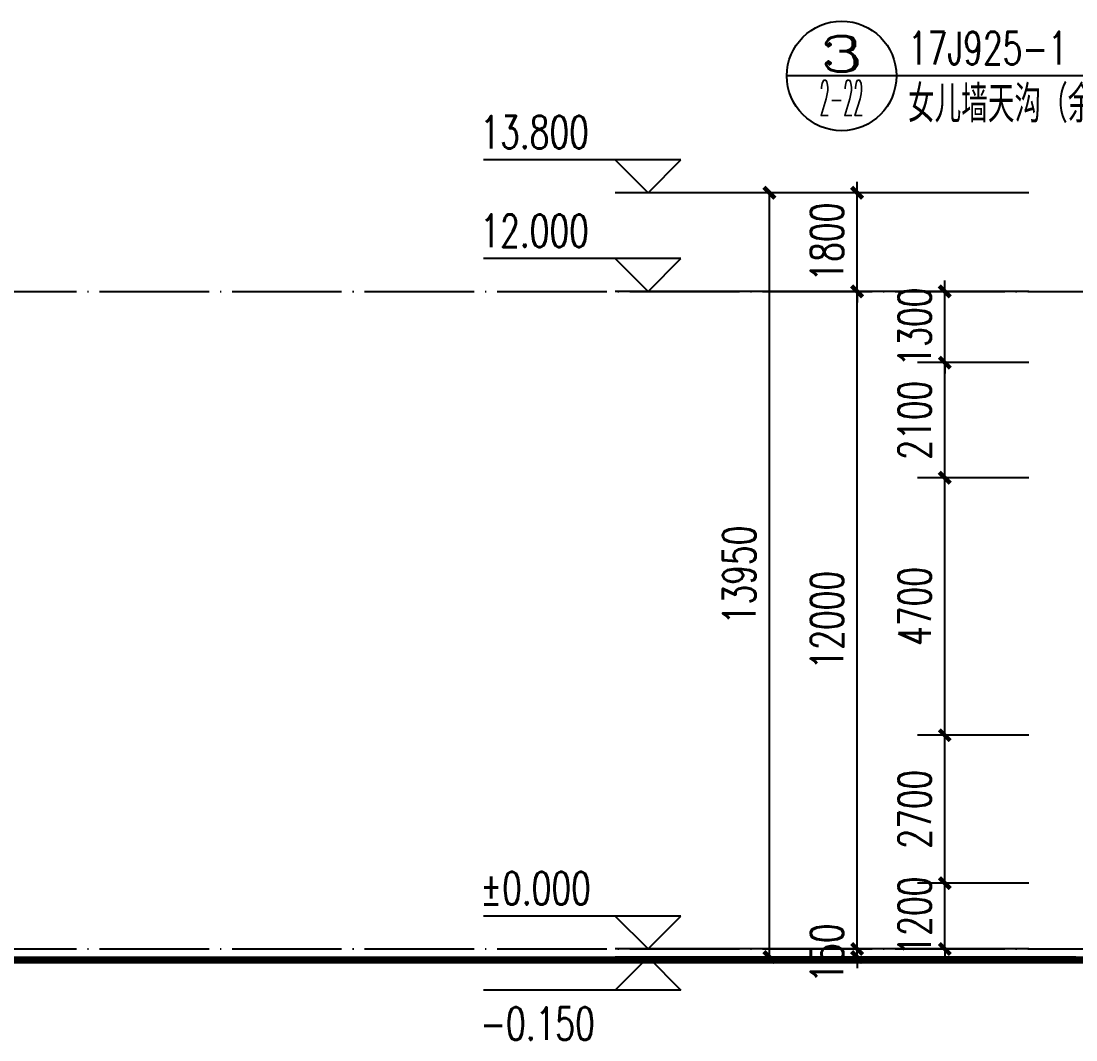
# Model space of a CAD drawing. Extents: x 13898408 to 14113608, y -853943 to -68012.
# Drawn here: x 13973018 to 13992268, y -798704 to -780110 of the extents above; entities that cross this region are included whole.
import ezdxf
from ezdxf.enums import TextEntityAlignment as Align

# ---------------------------------------------------------------- set-up
doc = ezdxf.new("R2010")
doc.units = 0
doc.header["$LTSCALE"] = 1000
doc.header["$MEASUREMENT"] = 0
doc.linetypes.add('DOTE', pattern=[2.42, 2, -0.2, 0.02, -0.2])
for name, color, linetype in [('DIM_IDEN', 3, 'Continuous'), ('DOTE', 1, 'DOTE'), ('PUB_DIM', 3, 'Continuous'), ('PUB_TEXT', 7, 'Continuous'), ('WALL', 9, 'Continuous')]:
    doc.layers.add(name, color=color, linetype=linetype)
doc.styles.add('_TCH_DIM', font='SIMPLEX', dxfattribs={"bigfont": 'GBCBIG'})
doc.styles.add('_TCH_DIM_T3', font='SIMPLEX', dxfattribs={"width": 0.705882, "bigfont": 'GBCBIG'})
doc.styles.add('_TCH_LABEL', font='COMPLEX', dxfattribs={"bigfont": 'GBCBIG'})
doc.dimstyles.new('_TCH_ARCH&&200', dxfattribs={"dimtxt": 595, "dimasz": 200, "dimexe": 500, "dimexo": 600, "dimgap": 252.5, "dimtad": 1, "dimdec": 0, "dimzin": 0, "dimdsep": 46, "dimtxsty": '_TCH_DIM_T3', "dimblk": 'ARCHTICK', "dimcen": 0.09, "dimclrt": 7, "dimazin": 2, "dimtfac": 1, "dimtdec": 0, "dimtix": 1, "dimtmove": 2, "dimatfit": 3, "dimfxl": 0, "dimtolj": 1, "dimtzin": 0, "dimarcsym": 0})

# ---------------------------------------------------------------- blocks, each defined once
blk = doc.blocks.new('_ArchTick')
at = {"color": 0, "linetype": 'ByBlock', "const_width": 0.4}
blk.add_lwpolyline([(-0.5, -0.5), (0.5, 0.5)], dxfattribs=at)
blk = doc.blocks.new('*D159')
at = {"layer": 'Defpoints', "color": 0}
for p in [(13988275, -797044), (13992008, -797044), (13992008, -797194)]:
    blk.add_point(p, dxfattribs=at)
at = {"layer": 'PUB_DIM', "color": 0, "lineweight": -2}
for p, q in [((13988275, -797044), (13988275, -796844)), ((13991408, -797044), (13987775, -797044)), ((13988275, -797194), (13988275, -797044)), ((13991408, -797194), (13987775, -797194)), ((13988275, -797194), (13988275, -797394))]:
    blk.add_line(p, q, dxfattribs=at)
at = {"layer": 'PUB_DIM', "color": 0, "lineweight": -2, "xscale": 200, "yscale": 200, "zscale": 200}
for p, rotation in [((13988275, -797044), 270), ((13988275, -797194), 90)]:
    blk.add_blockref('_ArchTick', p, dxfattribs=dict(at, rotation=rotation))
at = {"layer": 'PUB_DIM', "color": 7, "insert": (13987725, -797119), "char_height": 595, "attachment_point": 5, "rotation": 90, "style": '_TCH_DIM_T3'}
blk.add_mtext('\\A1;150', dxfattribs=at)
blk = doc.blocks.new('*D160')
at = {"layer": 'Defpoints', "color": 0}
for p in [(13988275, -785044), (13992008, -785044), (13992008, -797044)]:
    blk.add_point(p, dxfattribs=at)
at = {"layer": 'PUB_DIM', "color": 0, "lineweight": -2}
for p, q in [((13991408, -785044), (13987775, -785044)), ((13988275, -797044), (13988275, -785044)), ((13991408, -797044), (13987775, -797044))]:
    blk.add_line(p, q, dxfattribs=at)
at = {"layer": 'PUB_DIM', "color": 0, "lineweight": -2, "xscale": 200, "yscale": 200, "zscale": 200}
for p, rotation in [((13988275, -785044), 90), ((13988275, -797044), 270)]:
    blk.add_blockref('_ArchTick', p, dxfattribs=dict(at, rotation=rotation))
at = {"layer": 'PUB_DIM', "color": 7, "insert": (13987725, -791044), "char_height": 595, "attachment_point": 5, "rotation": 90, "style": '_TCH_DIM_T3'}
blk.add_mtext('\\A1;12000', dxfattribs=at)
blk = doc.blocks.new('*D161')
at = {"layer": 'Defpoints', "color": 0}
for p in [(13988275, -783244), (13992008, -783244), (13992008, -785044)]:
    blk.add_point(p, dxfattribs=at)
at = {"layer": 'PUB_DIM', "color": 0, "lineweight": -2}
for p, q in [((13988275, -783244), (13988275, -783044)), ((13991408, -783244), (13987775, -783244)), ((13988275, -785044), (13988275, -783244)), ((13991408, -785044), (13987775, -785044)), ((13988275, -785044), (13988275, -785244))]:
    blk.add_line(p, q, dxfattribs=at)
at = {"layer": 'PUB_DIM', "color": 0, "lineweight": -2, "xscale": 200, "yscale": 200, "zscale": 200}
for p, rotation in [((13988275, -783244), 270), ((13988275, -785044), 90)]:
    blk.add_blockref('_ArchTick', p, dxfattribs=dict(at, rotation=rotation))
at = {"layer": 'PUB_DIM', "color": 7, "insert": (13987725, -784144), "char_height": 595, "attachment_point": 5, "rotation": 90, "style": '_TCH_DIM_T3'}
blk.add_mtext('\\A1;1800', dxfattribs=at)
blk = doc.blocks.new('*D162')
at = {"layer": 'Defpoints', "color": 0}
for p in [(13986675, -783244), (13992008, -783244), (13992008, -797194)]:
    blk.add_point(p, dxfattribs=at)
at = {"layer": 'PUB_DIM', "color": 0, "lineweight": -2}
for p, q in [((13991408, -783244), (13986175, -783244)), ((13986675, -797194), (13986675, -783244)), ((13991408, -797194), (13986175, -797194))]:
    blk.add_line(p, q, dxfattribs=at)
at = {"layer": 'PUB_DIM', "color": 0, "lineweight": -2, "xscale": 200, "yscale": 200, "zscale": 200}
for p, rotation in [((13986675, -783244), 90), ((13986675, -797194), 270)]:
    blk.add_blockref('_ArchTick', p, dxfattribs=dict(at, rotation=rotation))
at = {"layer": 'PUB_DIM', "color": 7, "insert": (13986125, -790219), "char_height": 595, "attachment_point": 5, "rotation": 90, "style": '_TCH_DIM_T3'}
blk.add_mtext('\\A1;13950', dxfattribs=at)
blk = doc.blocks.new('*D804')
at = {"layer": 'Defpoints', "color": 0}
for p in [(13989875, -795844), (13992008, -795844), (13992008, -797044)]:
    blk.add_point(p, dxfattribs=at)
at = {"layer": 'PUB_DIM', "color": 0, "lineweight": -2}
for p, q in [((13989875, -795844), (13989875, -795644)), ((13991408, -795844), (13989375, -795844)), ((13989875, -797044), (13989875, -795844)), ((13991408, -797044), (13989375, -797044)), ((13989875, -797044), (13989875, -797244))]:
    blk.add_line(p, q, dxfattribs=at)
at = {"layer": 'PUB_DIM', "color": 0, "lineweight": -2, "xscale": 200, "yscale": 200, "zscale": 200}
for p, rotation in [((13989875, -795844), 270), ((13989875, -797044), 90)]:
    blk.add_blockref('_ArchTick', p, dxfattribs=dict(at, rotation=rotation))
at = {"layer": 'PUB_DIM', "color": 7, "insert": (13989325, -796444), "char_height": 595, "attachment_point": 5, "rotation": 90, "style": '_TCH_DIM_T3'}
blk.add_mtext('\\A1;1200', dxfattribs=at)
blk = doc.blocks.new('*D805')
at = {"layer": 'Defpoints', "color": 0}
for p in [(13989875, -793144), (13992008, -793144), (13992008, -795844)]:
    blk.add_point(p, dxfattribs=at)
at = {"layer": 'PUB_DIM', "color": 0, "lineweight": -2}
for p, q in [((13991408, -793144), (13989375, -793144)), ((13989875, -795844), (13989875, -793144)), ((13991408, -795844), (13989375, -795844))]:
    blk.add_line(p, q, dxfattribs=at)
at = {"layer": 'PUB_DIM', "color": 0, "lineweight": -2, "xscale": 200, "yscale": 200, "zscale": 200}
for p, rotation in [((13989875, -793144), 90), ((13989875, -795844), 270)]:
    blk.add_blockref('_ArchTick', p, dxfattribs=dict(at, rotation=rotation))
at = {"layer": 'PUB_DIM', "color": 7, "insert": (13989325, -794494), "char_height": 595, "attachment_point": 5, "rotation": 90, "style": '_TCH_DIM_T3'}
blk.add_mtext('\\A1;2700', dxfattribs=at)
blk = doc.blocks.new('*D806')
at = {"layer": 'Defpoints', "color": 0}
for p in [(13989875, -788444), (13992008, -788444), (13992008, -793144)]:
    blk.add_point(p, dxfattribs=at)
at = {"layer": 'PUB_DIM', "color": 0, "lineweight": -2}
for p, q in [((13991408, -788444), (13989375, -788444)), ((13989875, -793144), (13989875, -788444)), ((13991408, -793144), (13989375, -793144))]:
    blk.add_line(p, q, dxfattribs=at)
at = {"layer": 'PUB_DIM', "color": 0, "lineweight": -2, "xscale": 200, "yscale": 200, "zscale": 200}
for p, rotation in [((13989875, -788444), 90), ((13989875, -793144), 270)]:
    blk.add_blockref('_ArchTick', p, dxfattribs=dict(at, rotation=rotation))
at = {"layer": 'PUB_DIM', "color": 7, "insert": (13989325, -790794), "char_height": 595, "attachment_point": 5, "rotation": 90, "style": '_TCH_DIM_T3'}
blk.add_mtext('\\A1;4700', dxfattribs=at)
blk = doc.blocks.new('*D807')
at = {"layer": 'Defpoints', "color": 0}
for p in [(13989875, -786344), (13992008, -786344), (13992008, -788444)]:
    blk.add_point(p, dxfattribs=at)
at = {"layer": 'PUB_DIM', "color": 0, "lineweight": -2}
for p, q in [((13991408, -786344), (13989375, -786344)), ((13989875, -788444), (13989875, -786344)), ((13991408, -788444), (13989375, -788444))]:
    blk.add_line(p, q, dxfattribs=at)
at = {"layer": 'PUB_DIM', "color": 0, "lineweight": -2, "xscale": 200, "yscale": 200, "zscale": 200}
for p, rotation in [((13989875, -786344), 90), ((13989875, -788444), 270)]:
    blk.add_blockref('_ArchTick', p, dxfattribs=dict(at, rotation=rotation))
at = {"layer": 'PUB_DIM', "color": 7, "insert": (13989325, -787394), "char_height": 595, "attachment_point": 5, "rotation": 90, "style": '_TCH_DIM_T3'}
blk.add_mtext('\\A1;2100', dxfattribs=at)
blk = doc.blocks.new('*D808')
at = {"layer": 'Defpoints', "color": 0}
for p in [(13989875, -785044), (13992008, -785044), (13992008, -786344)]:
    blk.add_point(p, dxfattribs=at)
at = {"layer": 'PUB_DIM', "color": 0, "lineweight": -2}
for p, q in [((13989875, -785044), (13989875, -784844)), ((13991408, -785044), (13989375, -785044)), ((13989875, -786344), (13989875, -785044)), ((13991408, -786344), (13989375, -786344)), ((13989875, -786344), (13989875, -786544))]:
    blk.add_line(p, q, dxfattribs=at)
at = {"layer": 'PUB_DIM', "color": 0, "lineweight": -2, "xscale": 200, "yscale": 200, "zscale": 200}
for p, rotation in [((13989875, -785044), 270), ((13989875, -786344), 90)]:
    blk.add_blockref('_ArchTick', p, dxfattribs=dict(at, rotation=rotation))
at = {"layer": 'PUB_DIM', "color": 7, "insert": (13989325, -785694), "char_height": 595, "attachment_point": 5, "rotation": 90, "style": '_TCH_DIM_T3'}
blk.add_mtext('\\A1;1300', dxfattribs=at)

msp = doc.modelspace()

# ---------------------------------------------------------------- linework, layer by layer
at = {"ltscale": 0.5}
for p, q in [((13945408, -797194.2), (13980709.7, -797194.2)), ((13945408, -797294.2), (13980709.7, -797294.2))]:
    msp.add_line(p, q, dxfattribs=at)
at = {"const_width": 100}
msp.add_lwpolyline([(13980709.7, -797244.2), (13993818, -797244.2), (13993818, -797094.2), (14019008, -797094.2)], dxfattribs=at)
for points in [[(13980709.7, -797194.2), (13993768, -797194.2), (13993768, -797044.2), (14019008, -797044.2)], [(13980709.7, -797294.2), (13993868, -797294.2), (13993868, -797144.2), (14019008, -797144.2)]]:
    msp.add_lwpolyline(points)
at = {"ltscale": 0.5, "const_width": 100}
msp.add_lwpolyline([(13945408, -797244.2), (13980709.7, -797244.2)], dxfattribs=at)
at = {"layer": 'DIM_IDEN'}
for p, q in [((13988992.8, -781110), (13986992.8, -781110)), ((13994161.4, -781110), (13988992.8, -781110))]:
    msp.add_line(p, q, dxfattribs=at)
msp.add_circle((13987992.8, -781110), 1000, dxfattribs=at)
at = {"layer": 'DOTE'}
for p, q in [((13945408, -785044.2), (14092608, -785044.2)), ((13945408, -797044.2), (14092608, -797044.2))]:
    msp.add_line(p, q, dxfattribs=at)
at = {"layer": 'PUB_DIM'}
for p, q in [((13985059.7, -782644.2), (13981459.7, -782644.2)), ((13984459.7, -783244.2), (13983859.7, -782644.2)), ((13984459.7, -783244.2), (13985059.7, -782644.2)), ((13988274.6, -783244.2), (13983859.7, -783244.2)), ((13985059.7, -784444.2), (13981459.7, -784444.2)), ((13984459.7, -785044.2), (13983859.7, -784444.2)), ((13984459.7, -785044.2), (13985059.7, -784444.2)), ((13988274.6, -785044.2), (13983859.7, -785044.2)), ((13985059.7, -796444.2), (13981459.7, -796444.2)), ((13984459.7, -797044.2), (13983859.7, -796444.2)), ((13984459.7, -797044.2), (13985059.7, -796444.2)), ((13988274.6, -797044.2), (13983859.7, -797044.2)), ((13984459.7, -797194.2), (13983859.7, -797794.2)), ((13988274.6, -797194.2), (13983859.7, -797194.2)), ((13984459.7, -797194.2), (13985059.7, -797794.2)), ((13985059.7, -797794.2), (13981459.7, -797794.2))]:
    msp.add_line(p, q, dxfattribs=at)
at = {"layer": 'WALL'}
msp.add_line((13992268, -797194.2), (13991216.8, -797194.2), dxfattribs=at)

# ---------------------------------------------------------------- texts
at = {"layer": 'PUB_TEXT', "style": '_TCH_LABEL'}
for s, height, width, p, p2 in [('3', 644, 1.875, (13987590.3, -781029.5), (13988395.3, -781029.5)), ('2-22', 643.99, 0.328125, (13987590.3, -781834.5), (13988395.3, -781834.5))]:
    msp.add_text(s, height=height, dxfattribs=dict(at, width=width)).set_placement(p, p2, align=Align.FIT)
at = {"layer": 'PUB_TEXT', "style": '_TCH_DIM', "width": 0.705882}
for s, p in [('17J925-1', (13989202.8, -780900)), ('13.800', (13981399.7, -782434.2)), ('12.000', (13981399.7, -784234.2)), ('%%P0.000', (13981399.7, -796234.2)), ('-0.150', (13981399.7, -798704.2))]:
    msp.add_text(s, height=595, dxfattribs=at).set_placement(p)
at = {"layer": 'PUB_TEXT', "style": '_TCH_DIM'}
msp.add_text('女儿墙天沟（余同）', height=675.18, dxfattribs=at).set_placement((13989202.8, -781960.4))

# ---------------------------------------------------------------- dimensions: what is measured, and where the dimension line sits
at = {"layer": 'PUB_DIM'}
for p1, p2, distance, text, picture, middle in [((13992008, -785044.2), (13992008, -783244.2), 3733.3, '1800', '*D161', (13987724.6, -784144.2)), ((13992008, -797194.2), (13992008, -783244.2), 5333.3, '13950', '*D162', (13986124.6, -790219.2)), ((13992008, -786344.2), (13992008, -785044.2), 2133.3, '1300', '*D808', (13989324.6, -785694.2)), ((13992008, -797044.2), (13992008, -785044.2), 3733.3, '12000', '*D160', (13987724.6, -791044.2)), ((13992008, -788444.2), (13992008, -786344.2), 2133.3, '2100', '*D807', (13989324.6, -787394.2)), ((13992008, -793144.2), (13992008, -788444.2), 2133.3, '4700', '*D806', (13989324.6, -790794.2)), ((13992008, -795844.2), (13992008, -793144.2), 2133.3, '2700', '*D805', (13989324.6, -794494.2)), ((13992008, -797044.2), (13992008, -795844.2), 2133.3, '1200', '*D804', (13989324.6, -796444.2)), ((13992008, -797194.2), (13992008, -797044.2), 3733.3, '150', '*D159', (13987724.6, -797119.2))]:
    dim = msp.add_aligned_dim(p1=p1, p2=p2, distance=distance, text=text, dimstyle='_TCH_ARCH&&200', dxfattribs=at)
    dim.commit()
    dim.dimension.update_dxf_attribs({"geometry": picture, "text_midpoint": middle})

doc.saveas('drawing.dxf')
